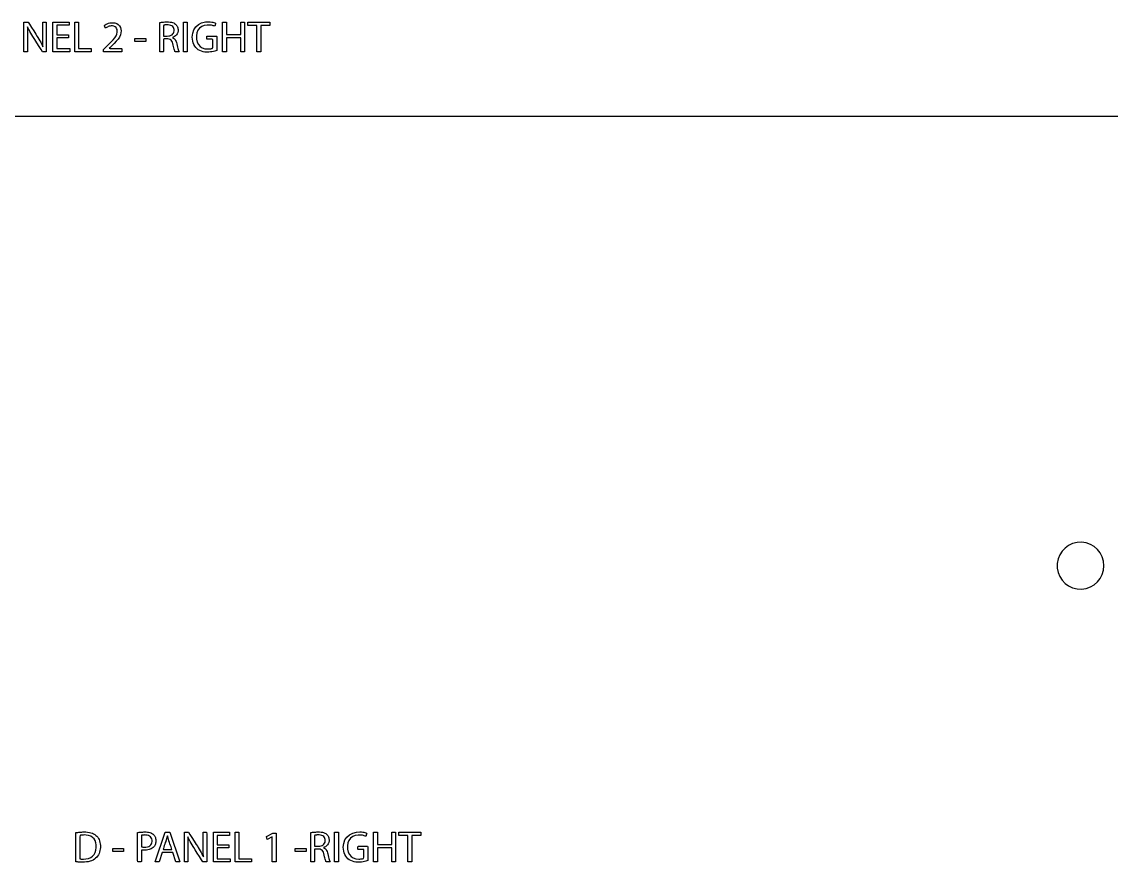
# Model space of a CAD drawing. Header units: metres. Extents: x 1590 to 2032, y 1171 to 1416.
# Drawn here: x 1673.6 to 1743.3, y 1227.6 to 1281.3 of the extents above; entities that cross this region are included whole.
import ezdxf

# ---------------------------------------------------------------- set-up
doc = ezdxf.new("R2010")
doc.units = ezdxf.units.M

msp = doc.modelspace()

# ---------------------------------------------------------------- linework, layer by layer
at = {"layer": 'COMPONENT1'}
for p, q in [((1632.23, 1275.3), (1788.894, 1275.3)), ((1740.344, 1247.691), (1740.152, 1247.489)), ((1740.571, 1247.854), (1740.344, 1247.691)), ((1740.827, 1247.973), (1740.571, 1247.854)), ((1741.107, 1248.043), (1740.827, 1247.973)), ((1741.403, 1248.057), (1741.107, 1248.043)), ((1741.692, 1248.015), (1741.403, 1248.057)), ((1741.961, 1247.92), (1741.692, 1248.015)), ((1742.203, 1247.778), (1741.961, 1247.92)), ((1742.413, 1247.595), (1742.203, 1247.778)), ((1739.892, 1246.992), (1739.836, 1246.708)), ((1739.999, 1247.255), (1739.892, 1246.992)), ((1740.152, 1247.489), (1739.999, 1247.255)), ((1742.587, 1247.376), (1742.413, 1247.595)), ((1742.717, 1247.127), (1742.587, 1247.376)), ((1742.8, 1246.853), (1742.717, 1247.127)), ((1739.836, 1246.708), (1739.836, 1246.41)), ((1739.836, 1246.41), (1739.892, 1246.126)), ((1742.717, 1245.992), (1742.8, 1246.266)), ((1742.828, 1246.559), (1742.8, 1246.853)), ((1742.8, 1246.266), (1742.828, 1246.559)), ((1739.892, 1246.126), (1739.999, 1245.864)), ((1739.999, 1245.864), (1740.152, 1245.629)), ((1740.152, 1245.629), (1740.344, 1245.427)), ((1742.203, 1245.34), (1742.413, 1245.523)), ((1742.413, 1245.523), (1742.587, 1245.742)), ((1742.587, 1245.742), (1742.717, 1245.992)), ((1740.344, 1245.427), (1740.571, 1245.264)), ((1740.571, 1245.264), (1740.827, 1245.145)), ((1740.827, 1245.145), (1741.107, 1245.075)), ((1741.107, 1245.075), (1741.403, 1245.061)), ((1741.403, 1245.061), (1741.692, 1245.104)), ((1741.692, 1245.104), (1741.961, 1245.199)), ((1741.961, 1245.199), (1742.203, 1245.34))]:
    msp.add_line(p, q, dxfattribs=at)
at = {"layer": 'COMPONENT13'}
for p, q in [((1677.061, 1229.492), (1677.118, 1229.501)), ((1677.061, 1229.414), (1677.061, 1229.492)), ((1677.118, 1229.501), (1677.177, 1229.509)), ((1677.177, 1229.509), (1677.238, 1229.516)), ((1677.238, 1229.516), (1677.301, 1229.522)), ((1677.301, 1229.522), (1677.366, 1229.527)), ((1677.366, 1229.527), (1677.433, 1229.531)), ((1677.433, 1229.531), (1677.502, 1229.533)), ((1677.502, 1229.533), (1677.573, 1229.534)), ((1677.573, 1229.534), (1677.691, 1229.532)), ((1677.691, 1229.532), (1677.809, 1229.521)), ((1677.809, 1229.521), (1677.918, 1229.504)), ((1677.918, 1229.504), (1678.018, 1229.479)), ((1681.004, 1229.498), (1681.05, 1229.505)), ((1681.004, 1229.419), (1681.004, 1229.498)), ((1681.05, 1229.505), (1681.098, 1229.512)), ((1681.098, 1229.512), (1681.151, 1229.518)), ((1681.151, 1229.518), (1681.207, 1229.523)), ((1681.207, 1229.523), (1681.266, 1229.528)), ((1681.266, 1229.528), (1681.329, 1229.531)), ((1681.329, 1229.531), (1681.396, 1229.533)), ((1681.396, 1229.533), (1681.467, 1229.534)), ((1681.467, 1229.534), (1681.553, 1229.532)), ((1681.553, 1229.532), (1681.634, 1229.525)), ((1681.634, 1229.525), (1681.71, 1229.513)), ((1681.71, 1229.513), (1681.779, 1229.497)), ((1681.779, 1229.497), (1681.843, 1229.475)), ((1682.125, 1227.619), (1682.773, 1229.52)), ((1682.773, 1229.52), (1683.067, 1229.52)), ((1683.067, 1229.52), (1683.715, 1227.619)), ((1683.996, 1229.511), (1684.047, 1229.52)), ((1683.996, 1229.323), (1683.996, 1229.511)), ((1684.047, 1229.52), (1684.107, 1229.52)), ((1684.107, 1229.52), (1684.171, 1229.52)), ((1684.171, 1229.52), (1684.227, 1229.52)), ((1684.227, 1229.52), (1684.261, 1229.52)), ((1684.261, 1229.52), (1684.354, 1229.381)), ((1685.192, 1229.489), (1685.193, 1229.52)), ((1685.192, 1229.368), (1685.192, 1229.489)), ((1685.193, 1229.52), (1685.26, 1229.52)), ((1685.26, 1229.52), (1685.314, 1229.52)), ((1685.314, 1229.52), (1685.367, 1229.52)), ((1685.367, 1229.52), (1685.407, 1229.52)), ((1685.407, 1229.52), (1685.423, 1229.39)), ((1685.85, 1227.619), (1685.85, 1229.52)), ((1685.85, 1229.52), (1686.879, 1229.52)), ((1686.879, 1229.52), (1686.879, 1229.314)), ((1687.238, 1229.52), (1687.486, 1229.52)), ((1687.238, 1227.619), (1687.238, 1229.52)), ((1687.486, 1229.52), (1687.486, 1227.825)), ((1692.084, 1229.495), (1692.139, 1229.504)), ((1692.084, 1229.395), (1692.084, 1229.495)), ((1692.139, 1229.504), (1692.2, 1229.512)), ((1692.2, 1229.512), (1692.265, 1229.519)), ((1692.265, 1229.519), (1692.333, 1229.525)), ((1692.333, 1229.525), (1692.403, 1229.53)), ((1692.403, 1229.53), (1692.474, 1229.533)), ((1692.474, 1229.533), (1692.545, 1229.534)), ((1692.545, 1229.534), (1692.645, 1229.532)), ((1692.645, 1229.532), (1692.742, 1229.524)), ((1692.742, 1229.524), (1692.829, 1229.51)), ((1692.829, 1229.51), (1692.906, 1229.49)), ((1692.906, 1229.49), (1692.975, 1229.463)), ((1693.599, 1227.619), (1693.599, 1229.52)), ((1693.599, 1229.52), (1693.848, 1229.52)), ((1693.848, 1229.52), (1693.848, 1227.619)), ((1694.764, 1229.466), (1695.01, 1229.528)), ((1695.01, 1229.528), (1695.226, 1229.54)), ((1695.226, 1229.54), (1695.32, 1229.535)), ((1695.32, 1229.535), (1695.406, 1229.525)), ((1695.406, 1229.525), (1695.484, 1229.511)), ((1695.484, 1229.511), (1695.552, 1229.495)), ((1695.552, 1229.495), (1695.61, 1229.477)), ((1696.097, 1227.619), (1696.097, 1229.52)), ((1696.097, 1229.52), (1696.345, 1229.52)), ((1696.345, 1229.52), (1696.345, 1228.725)), ((1697.265, 1228.725), (1697.265, 1229.52)), ((1697.265, 1229.52), (1697.513, 1229.52)), ((1697.513, 1229.52), (1697.513, 1227.619)), ((1697.723, 1229.311), (1697.723, 1229.52)), ((1697.723, 1229.52), (1699.13, 1229.52)), ((1699.13, 1229.52), (1699.13, 1229.311)), ((1677.061, 1229.209), (1677.061, 1229.414)), ((1677.061, 1228.918), (1677.061, 1229.209)), ((1677.061, 1228.583), (1677.061, 1228.918)), ((1677.327, 1229.318), (1677.307, 1229.227)), ((1677.307, 1229.227), (1677.307, 1229.048)), ((1677.307, 1229.048), (1677.307, 1228.806)), ((1677.307, 1228.806), (1677.307, 1228.535)), ((1677.354, 1229.323), (1677.327, 1229.318)), ((1677.384, 1229.327), (1677.354, 1229.323)), ((1677.417, 1229.331), (1677.384, 1229.327)), ((1677.453, 1229.334), (1677.417, 1229.331)), ((1677.491, 1229.337), (1677.453, 1229.334)), ((1677.532, 1229.339), (1677.491, 1229.337)), ((1677.576, 1229.34), (1677.532, 1229.339)), ((1677.704, 1229.335), (1677.576, 1229.34)), ((1677.868, 1229.308), (1677.704, 1229.335)), ((1678.009, 1229.258), (1677.868, 1229.308)), ((1678.126, 1229.185), (1678.009, 1229.258)), ((1678.018, 1229.479), (1678.109, 1229.448)), ((1678.109, 1229.448), (1678.193, 1229.409)), ((1678.219, 1229.092), (1678.126, 1229.185)), ((1678.193, 1229.409), (1678.268, 1229.364)), ((1678.29, 1228.98), (1678.219, 1229.092)), ((1678.268, 1229.364), (1678.336, 1229.313)), ((1678.337, 1228.849), (1678.29, 1228.98)), ((1678.336, 1229.313), (1678.397, 1229.255)), ((1678.361, 1228.702), (1678.337, 1228.849)), ((1678.397, 1229.255), (1678.452, 1229.191)), ((1678.452, 1229.191), (1678.5, 1229.12)), ((1678.5, 1229.12), (1678.541, 1229.042)), ((1678.541, 1229.042), (1678.574, 1228.958)), ((1678.574, 1228.958), (1678.598, 1228.867)), ((1678.598, 1228.867), (1678.615, 1228.769)), ((1681.004, 1229.211), (1681.004, 1229.419)), ((1681.004, 1228.917), (1681.004, 1229.211)), ((1681.004, 1228.578), (1681.004, 1228.917)), ((1681.263, 1229.323), (1681.249, 1229.277)), ((1681.249, 1229.277), (1681.249, 1229.189)), ((1681.249, 1229.189), (1681.249, 1229.07)), ((1681.249, 1229.07), (1681.249, 1228.937)), ((1681.249, 1228.937), (1681.249, 1228.805)), ((1681.249, 1228.805), (1681.249, 1228.691)), ((1681.306, 1229.33), (1681.263, 1229.323)), ((1681.332, 1229.333), (1681.306, 1229.33)), ((1681.361, 1229.336), (1681.332, 1229.333)), ((1681.393, 1229.338), (1681.361, 1229.336)), ((1681.428, 1229.339), (1681.393, 1229.338)), ((1681.465, 1229.34), (1681.428, 1229.339)), ((1681.538, 1229.338), (1681.465, 1229.34)), ((1681.627, 1229.326), (1681.538, 1229.338)), ((1681.706, 1229.303), (1681.627, 1229.326)), ((1681.775, 1229.269), (1681.706, 1229.303)), ((1681.833, 1229.223), (1681.775, 1229.269)), ((1681.878, 1229.166), (1681.833, 1229.223)), ((1681.843, 1229.475), (1681.901, 1229.449)), ((1681.909, 1229.098), (1681.878, 1229.166)), ((1681.884, 1228.768), (1681.914, 1228.843)), ((1681.901, 1229.449), (1681.953, 1229.419)), ((1681.926, 1229.018), (1681.909, 1229.098)), ((1681.914, 1228.843), (1681.928, 1228.928)), ((1681.928, 1228.928), (1681.926, 1229.018)), ((1681.953, 1229.419), (1681.999, 1229.385)), ((1681.999, 1229.385), (1682.036, 1229.349)), ((1682.036, 1229.349), (1682.069, 1229.31)), ((1682.069, 1229.31), (1682.098, 1229.267)), ((1682.098, 1229.267), (1682.123, 1229.221)), ((1682.123, 1229.221), (1682.144, 1229.17)), ((1682.144, 1229.17), (1682.159, 1229.117)), ((1682.158, 1228.821), (1682.144, 1228.768)), ((1682.168, 1228.877), (1682.158, 1228.821)), ((1682.159, 1229.117), (1682.169, 1229.06)), ((1682.174, 1228.937), (1682.168, 1228.877)), ((1682.169, 1229.06), (1682.174, 1228.999)), ((1682.174, 1228.999), (1682.174, 1228.937)), ((1682.776, 1228.85), (1682.745, 1228.759)), ((1682.8, 1228.92), (1682.776, 1228.85)), ((1682.812, 1228.956), (1682.8, 1228.92)), ((1682.822, 1228.987), (1682.812, 1228.956)), ((1682.836, 1229.03), (1682.822, 1228.987)), ((1682.848, 1229.073), (1682.836, 1229.03)), ((1682.86, 1229.115), (1682.848, 1229.073)), ((1682.872, 1229.158), (1682.86, 1229.115)), ((1682.882, 1229.2), (1682.872, 1229.158)), ((1682.893, 1229.242), (1682.882, 1229.2)), ((1682.918, 1229.29), (1682.893, 1229.242)), ((1682.928, 1229.249), (1682.918, 1229.29)), ((1682.939, 1229.208), (1682.928, 1229.249)), ((1682.95, 1229.166), (1682.939, 1229.208)), ((1682.961, 1229.124), (1682.95, 1229.166)), ((1682.974, 1229.082), (1682.961, 1229.124)), ((1682.987, 1229.038), (1682.974, 1229.082)), ((1683.001, 1228.994), (1682.987, 1229.038)), ((1683.013, 1228.955), (1683.001, 1228.994)), ((1683.023, 1228.926), (1683.013, 1228.955)), ((1683.046, 1228.861), (1683.023, 1228.926)), ((1683.076, 1228.773), (1683.046, 1228.861)), ((1683.996, 1228.958), (1683.996, 1229.323)), ((1683.996, 1228.513), (1683.996, 1228.958)), ((1684.218, 1229.218), (1684.215, 1229.13)), ((1684.215, 1229.13), (1684.219, 1229.015)), ((1684.266, 1229.119), (1684.218, 1229.218)), ((1684.219, 1229.015), (1684.223, 1228.897)), ((1684.223, 1228.897), (1684.225, 1228.775)), ((1684.317, 1229.018), (1684.266, 1229.119)), ((1684.373, 1228.916), (1684.317, 1229.018)), ((1684.354, 1229.381), (1684.48, 1229.182)), ((1684.431, 1228.814), (1684.373, 1228.916)), ((1684.492, 1228.711), (1684.431, 1228.814)), ((1684.48, 1229.182), (1684.624, 1228.953)), ((1684.624, 1228.953), (1684.757, 1228.742)), ((1685.192, 1229.194), (1685.192, 1229.368)), ((1685.192, 1229.005), (1685.192, 1229.194)), ((1685.192, 1228.84), (1685.192, 1229.005)), ((1685.192, 1228.739), (1685.192, 1228.84)), ((1685.423, 1229.39), (1685.423, 1229.061)), ((1685.423, 1229.061), (1685.423, 1228.627)), ((1686.879, 1229.314), (1686.098, 1229.314)), ((1686.098, 1229.314), (1686.098, 1228.714)), ((1689.25, 1229.238), (1689.651, 1229.453)), ((1689.298, 1229.049), (1689.25, 1229.238)), ((1689.623, 1229.221), (1689.298, 1229.049)), ((1689.623, 1227.619), (1689.623, 1229.221)), ((1689.651, 1229.453), (1689.863, 1229.453)), ((1689.863, 1229.453), (1689.863, 1227.619)), ((1692.084, 1229.136), (1692.084, 1229.395)), ((1692.084, 1228.78), (1692.084, 1229.136)), ((1692.343, 1229.326), (1692.329, 1229.282)), ((1692.329, 1229.282), (1692.329, 1229.2)), ((1692.329, 1229.2), (1692.329, 1229.088)), ((1692.329, 1229.088), (1692.329, 1228.963)), ((1692.329, 1228.963), (1692.329, 1228.84)), ((1692.329, 1228.84), (1692.329, 1228.733)), ((1692.386, 1229.333), (1692.343, 1229.326)), ((1692.413, 1229.336), (1692.386, 1229.333)), ((1692.444, 1229.339), (1692.413, 1229.336)), ((1692.477, 1229.34), (1692.444, 1229.339)), ((1692.514, 1229.342), (1692.477, 1229.34)), ((1692.555, 1229.342), (1692.514, 1229.342)), ((1692.627, 1229.341), (1692.555, 1229.342)), ((1692.714, 1229.33), (1692.627, 1229.341)), ((1692.791, 1229.309), (1692.714, 1229.33)), ((1692.858, 1229.278), (1692.791, 1229.309)), ((1692.914, 1229.236), (1692.858, 1229.278)), ((1692.959, 1229.183), (1692.914, 1229.236)), ((1692.928, 1228.763), (1692.968, 1228.82)), ((1692.99, 1229.118), (1692.959, 1229.183)), ((1692.968, 1228.82), (1692.995, 1228.885)), ((1692.975, 1229.463), (1693.037, 1229.43)), ((1693.006, 1229.042), (1692.99, 1229.118)), ((1692.995, 1228.885), (1693.008, 1228.959)), ((1693.008, 1228.959), (1693.006, 1229.042)), ((1693.037, 1229.43), (1693.091, 1229.391)), ((1693.091, 1229.391), (1693.132, 1229.352)), ((1693.132, 1229.352), (1693.165, 1229.311)), ((1693.165, 1229.311), (1693.194, 1229.265)), ((1693.194, 1229.265), (1693.218, 1229.214)), ((1693.233, 1228.864), (1693.199, 1228.78)), ((1693.218, 1229.214), (1693.236, 1229.16)), ((1693.251, 1228.957), (1693.233, 1228.864)), ((1693.236, 1229.16), (1693.248, 1229.103)), ((1693.248, 1229.103), (1693.254, 1229.042)), ((1693.254, 1229.042), (1693.251, 1228.957)), ((1694.164, 1228.558), (1694.19, 1228.802)), ((1694.19, 1228.802), (1694.266, 1229.02)), ((1694.266, 1229.02), (1694.389, 1229.207)), ((1694.389, 1229.207), (1694.556, 1229.358)), ((1694.458, 1228.832), (1694.426, 1228.64)), ((1694.528, 1228.997), (1694.458, 1228.832)), ((1694.632, 1229.131), (1694.528, 1228.997)), ((1694.556, 1229.358), (1694.764, 1229.466)), ((1694.767, 1229.233), (1694.632, 1229.131)), ((1694.931, 1229.3), (1694.767, 1229.233)), ((1695.12, 1229.332), (1694.931, 1229.3)), ((1695.243, 1229.333), (1695.12, 1229.332)), ((1695.32, 1229.328), (1695.243, 1229.333)), ((1695.389, 1229.319), (1695.32, 1229.328)), ((1695.452, 1229.307), (1695.389, 1229.319)), ((1695.509, 1229.291), (1695.452, 1229.307)), ((1695.561, 1229.273), (1695.509, 1229.291)), ((1695.612, 1229.264), (1695.561, 1229.273)), ((1695.61, 1229.477), (1695.657, 1229.459)), ((1695.622, 1229.296), (1695.612, 1229.264)), ((1695.634, 1229.337), (1695.622, 1229.296)), ((1695.648, 1229.382), (1695.634, 1229.337)), ((1695.66, 1229.421), (1695.648, 1229.382)), ((1695.657, 1229.459), (1695.66, 1229.421)), ((1698.301, 1229.311), (1697.723, 1229.311)), ((1698.301, 1227.619), (1698.301, 1229.311)), ((1699.13, 1229.311), (1698.549, 1229.311)), ((1698.549, 1229.311), (1698.549, 1227.619)), ((1677.061, 1228.245), (1677.061, 1228.583)), ((1677.061, 1227.945), (1677.061, 1228.245)), ((1677.307, 1228.535), (1677.307, 1228.267)), ((1677.307, 1228.267), (1677.307, 1228.036)), ((1678.222, 1228.086), (1678.293, 1228.214)), ((1678.293, 1228.214), (1678.34, 1228.363)), ((1678.34, 1228.363), (1678.363, 1228.533)), ((1678.363, 1228.533), (1678.361, 1228.702)), ((1678.535, 1228.15), (1678.493, 1228.064)), ((1678.569, 1228.241), (1678.535, 1228.15)), ((1678.595, 1228.338), (1678.569, 1228.241)), ((1678.613, 1228.442), (1678.595, 1228.338)), ((1678.623, 1228.55), (1678.613, 1228.442)), ((1678.615, 1228.769), (1678.623, 1228.663)), ((1678.623, 1228.663), (1678.623, 1228.55)), ((1679.41, 1228.29), (1679.41, 1228.471)), ((1679.41, 1228.471), (1680.106, 1228.471)), ((1680.106, 1228.29), (1679.41, 1228.29)), ((1680.106, 1228.471), (1680.106, 1228.29)), ((1681.004, 1228.236), (1681.004, 1228.578)), ((1681.004, 1227.935), (1681.004, 1228.236)), ((1681.249, 1228.691), (1681.249, 1228.611)), ((1681.249, 1228.611), (1681.249, 1228.581)), ((1681.249, 1228.581), (1681.291, 1228.572)), ((1681.286, 1228.373), (1681.249, 1228.377)), ((1681.249, 1228.377), (1681.249, 1228.326)), ((1681.249, 1228.326), (1681.249, 1228.228)), ((1681.249, 1228.228), (1681.249, 1228.101)), ((1681.249, 1228.101), (1681.249, 1227.961)), ((1681.332, 1228.368), (1681.286, 1228.373)), ((1681.291, 1228.572), (1681.338, 1228.566)), ((1681.382, 1228.365), (1681.332, 1228.368)), ((1681.338, 1228.566), (1681.39, 1228.562)), ((1681.408, 1228.364), (1681.382, 1228.365)), ((1681.39, 1228.562), (1681.418, 1228.562)), ((1681.435, 1228.364), (1681.408, 1228.364)), ((1681.418, 1228.562), (1681.447, 1228.561)), ((1681.496, 1228.365), (1681.435, 1228.364)), ((1681.447, 1228.561), (1681.536, 1228.565)), ((1681.581, 1228.372), (1681.496, 1228.365)), ((1681.536, 1228.565), (1681.63, 1228.582)), ((1681.663, 1228.385), (1681.581, 1228.372)), ((1681.63, 1228.582), (1681.713, 1228.611)), ((1681.74, 1228.404), (1681.663, 1228.385)), ((1681.713, 1228.611), (1681.783, 1228.652)), ((1681.814, 1228.43), (1681.74, 1228.404)), ((1681.783, 1228.652), (1681.841, 1228.705)), ((1681.881, 1228.462), (1681.814, 1228.43)), ((1681.841, 1228.705), (1681.884, 1228.768)), ((1681.944, 1228.5), (1681.881, 1228.462)), ((1682, 1228.545), (1681.944, 1228.5)), ((1682.043, 1228.589), (1682, 1228.545)), ((1682.075, 1228.629), (1682.043, 1228.589)), ((1682.102, 1228.672), (1682.075, 1228.629)), ((1682.125, 1228.718), (1682.102, 1228.672)), ((1682.144, 1228.768), (1682.125, 1228.718)), ((1682.576, 1228.217), (1682.378, 1227.619)), ((1683.25, 1228.217), (1682.576, 1228.217)), ((1682.651, 1228.48), (1682.632, 1228.425)), ((1682.632, 1228.425), (1682.659, 1228.409)), ((1682.678, 1228.562), (1682.651, 1228.48)), ((1682.659, 1228.409), (1682.727, 1228.409)), ((1682.711, 1228.659), (1682.678, 1228.562)), ((1682.745, 1228.759), (1682.711, 1228.659)), ((1682.727, 1228.409), (1682.819, 1228.409)), ((1682.819, 1228.409), (1682.923, 1228.409)), ((1682.923, 1228.409), (1683.026, 1228.409)), ((1683.026, 1228.409), (1683.115, 1228.409)), ((1683.11, 1228.674), (1683.076, 1228.773)), ((1683.144, 1228.576), (1683.11, 1228.674)), ((1683.115, 1228.409), (1683.202, 1228.409)), ((1683.174, 1228.491), (1683.144, 1228.576)), ((1683.202, 1228.409), (1683.174, 1228.491)), ((1683.453, 1227.619), (1683.25, 1228.217)), ((1683.996, 1228.079), (1683.996, 1228.513)), ((1684.225, 1228.775), (1684.226, 1228.645)), ((1684.226, 1228.645), (1684.227, 1228.506)), ((1684.227, 1228.506), (1684.227, 1228.417)), ((1684.227, 1228.417), (1684.227, 1228.314)), ((1684.227, 1228.314), (1684.227, 1228.146)), ((1684.227, 1228.146), (1684.227, 1227.953)), ((1684.555, 1228.609), (1684.492, 1228.711)), ((1684.595, 1228.545), (1684.555, 1228.609)), ((1684.687, 1228.399), (1684.595, 1228.545)), ((1684.819, 1228.188), (1684.687, 1228.399)), ((1684.757, 1228.742), (1684.849, 1228.597)), ((1684.962, 1227.959), (1684.819, 1228.188)), ((1684.849, 1228.597), (1684.889, 1228.532)), ((1684.889, 1228.532), (1684.953, 1228.427)), ((1684.953, 1228.427), (1685.012, 1228.326)), ((1685.012, 1228.326), (1685.068, 1228.227)), ((1685.068, 1228.227), (1685.12, 1228.13)), ((1685.12, 1228.13), (1685.167, 1228.035)), ((1685.192, 1228.655), (1685.192, 1228.739)), ((1685.193, 1228.522), (1685.192, 1228.655)), ((1685.195, 1228.395), (1685.193, 1228.522)), ((1685.199, 1228.273), (1685.195, 1228.395)), ((1685.205, 1228.153), (1685.199, 1228.273)), ((1685.212, 1228.034), (1685.205, 1228.153)), ((1685.423, 1228.627), (1685.423, 1228.181)), ((1685.423, 1228.181), (1685.423, 1227.817)), ((1686.098, 1228.714), (1686.834, 1228.714)), ((1686.834, 1228.51), (1686.098, 1228.51)), ((1686.098, 1228.51), (1686.098, 1227.825)), ((1686.834, 1228.714), (1686.834, 1228.51)), ((1691.088, 1228.29), (1691.088, 1228.471)), ((1691.088, 1228.471), (1691.784, 1228.471)), ((1691.784, 1228.29), (1691.088, 1228.29)), ((1691.784, 1228.471), (1691.784, 1228.29)), ((1692.084, 1228.389), (1692.084, 1228.78)), ((1692.084, 1228.024), (1692.084, 1228.389)), ((1692.329, 1228.733), (1692.329, 1228.657)), ((1692.329, 1228.657), (1692.329, 1228.629)), ((1692.329, 1228.629), (1692.367, 1228.629)), ((1692.358, 1228.443), (1692.329, 1228.434)), ((1692.329, 1228.434), (1692.329, 1228.357)), ((1692.329, 1228.357), (1692.329, 1228.222)), ((1692.329, 1228.222), (1692.329, 1228.056)), ((1692.398, 1228.443), (1692.358, 1228.443)), ((1692.367, 1228.629), (1692.405, 1228.629)), ((1692.445, 1228.443), (1692.398, 1228.443)), ((1692.405, 1228.629), (1692.45, 1228.629)), ((1692.492, 1228.443), (1692.445, 1228.443)), ((1692.45, 1228.629), (1692.495, 1228.629)), ((1692.556, 1228.443), (1692.492, 1228.443)), ((1692.495, 1228.629), (1692.536, 1228.629)), ((1692.536, 1228.629), (1692.566, 1228.629)), ((1692.599, 1228.44), (1692.556, 1228.443)), ((1692.566, 1228.629), (1692.654, 1228.633)), ((1692.681, 1228.426), (1692.599, 1228.44)), ((1692.654, 1228.633), (1692.738, 1228.649)), ((1692.75, 1228.4), (1692.681, 1228.426)), ((1692.738, 1228.649), (1692.813, 1228.676)), ((1692.807, 1228.36), (1692.75, 1228.4)), ((1692.855, 1228.305), (1692.807, 1228.36)), ((1692.813, 1228.676), (1692.876, 1228.715)), ((1692.894, 1228.235), (1692.855, 1228.305)), ((1692.876, 1228.715), (1692.928, 1228.763)), ((1692.926, 1228.147), (1692.894, 1228.235)), ((1692.946, 1228.551), (1692.899, 1228.533)), ((1692.899, 1228.533), (1692.971, 1228.489)), ((1692.95, 1228.045), (1692.926, 1228.147)), ((1693.022, 1228.592), (1692.946, 1228.551)), ((1692.971, 1228.489), (1693.02, 1228.451)), ((1693.02, 1228.451), (1693.063, 1228.403)), ((1693.091, 1228.644), (1693.022, 1228.592)), ((1693.063, 1228.403), (1693.1, 1228.347)), ((1693.151, 1228.706), (1693.091, 1228.644)), ((1693.1, 1228.347), (1693.131, 1228.282)), ((1693.131, 1228.282), (1693.157, 1228.209)), ((1693.199, 1228.78), (1693.151, 1228.706)), ((1693.157, 1228.209), (1693.179, 1228.125)), ((1693.179, 1228.125), (1693.204, 1228.02)), ((1694.171, 1228.428), (1694.164, 1228.558)), ((1694.19, 1228.305), (1694.171, 1228.428)), ((1694.222, 1228.189), (1694.19, 1228.305)), ((1694.265, 1228.083), (1694.222, 1228.189)), ((1694.426, 1228.64), (1694.432, 1228.431)), ((1694.432, 1228.431), (1694.475, 1228.246)), ((1694.475, 1228.246), (1694.553, 1228.091)), ((1694.553, 1228.091), (1694.663, 1227.967)), ((1695.1, 1228.587), (1695.105, 1228.618)), ((1695.1, 1228.548), (1695.1, 1228.587)), ((1695.1, 1228.504), (1695.1, 1228.548)), ((1695.1, 1228.463), (1695.1, 1228.504)), ((1695.1, 1228.432), (1695.1, 1228.463)), ((1695.124, 1228.42), (1695.1, 1228.432)), ((1695.105, 1228.618), (1695.165, 1228.618)), ((1695.183, 1228.42), (1695.124, 1228.42)), ((1695.165, 1228.618), (1695.277, 1228.618)), ((1695.263, 1228.42), (1695.183, 1228.42)), ((1695.349, 1228.42), (1695.263, 1228.42)), ((1695.277, 1228.618), (1695.413, 1228.618)), ((1695.424, 1228.42), (1695.349, 1228.42)), ((1695.413, 1228.618), (1695.55, 1228.618)), ((1695.484, 1228.416), (1695.424, 1228.42)), ((1695.484, 1228.361), (1695.484, 1228.416)), ((1695.484, 1228.26), (1695.484, 1228.361)), ((1695.484, 1228.137), (1695.484, 1228.26)), ((1695.484, 1228.013), (1695.484, 1228.137)), ((1695.55, 1228.618), (1695.661, 1228.618)), ((1695.661, 1228.618), (1695.722, 1228.618)), ((1695.722, 1228.618), (1695.727, 1228.592)), ((1695.727, 1228.592), (1695.727, 1228.475)), ((1695.727, 1228.475), (1695.727, 1228.296)), ((1695.727, 1228.296), (1695.727, 1228.092)), ((1695.727, 1228.092), (1695.727, 1227.901)), ((1696.345, 1228.725), (1697.265, 1228.725)), ((1697.265, 1228.51), (1696.345, 1228.51)), ((1696.345, 1228.51), (1696.345, 1227.619)), ((1697.265, 1227.619), (1697.265, 1228.51)), ((1677.061, 1227.725), (1677.061, 1227.945)), ((1677.061, 1227.626), (1677.061, 1227.725)), ((1677.101, 1227.621), (1677.061, 1227.626)), ((1677.15, 1227.616), (1677.101, 1227.621)), ((1677.2, 1227.612), (1677.15, 1227.616)), ((1677.253, 1227.609), (1677.2, 1227.612)), ((1677.308, 1227.606), (1677.253, 1227.609)), ((1677.307, 1228.036), (1677.307, 1227.873)), ((1677.307, 1227.873), (1677.307, 1227.811)), ((1677.307, 1227.811), (1677.357, 1227.806)), ((1677.365, 1227.604), (1677.308, 1227.606)), ((1677.357, 1227.806), (1677.385, 1227.804)), ((1677.425, 1227.603), (1677.365, 1227.604)), ((1677.385, 1227.804), (1677.415, 1227.802)), ((1677.415, 1227.802), (1677.447, 1227.801)), ((1677.489, 1227.602), (1677.425, 1227.603)), ((1677.447, 1227.801), (1677.48, 1227.8)), ((1677.48, 1227.8), (1677.513, 1227.8)), ((1677.603, 1227.604), (1677.489, 1227.602)), ((1677.513, 1227.8), (1677.548, 1227.8)), ((1677.548, 1227.8), (1677.702, 1227.808)), ((1677.73, 1227.615), (1677.603, 1227.604)), ((1677.702, 1227.808), (1677.867, 1227.841)), ((1677.85, 1227.634), (1677.73, 1227.615)), ((1677.962, 1227.661), (1677.85, 1227.634)), ((1677.867, 1227.841), (1678.008, 1227.899)), ((1678.065, 1227.696), (1677.962, 1227.661)), ((1678.008, 1227.899), (1678.127, 1227.981)), ((1678.16, 1227.739), (1678.065, 1227.696)), ((1678.127, 1227.981), (1678.222, 1228.086)), ((1678.245, 1227.79), (1678.16, 1227.739)), ((1678.321, 1227.848), (1678.245, 1227.79)), ((1678.386, 1227.914), (1678.321, 1227.848)), ((1678.443, 1227.986), (1678.386, 1227.914)), ((1678.493, 1228.064), (1678.443, 1227.986)), ((1681.004, 1227.715), (1681.004, 1227.935)), ((1681.012, 1227.619), (1681.004, 1227.715)), ((1681.038, 1227.619), (1681.012, 1227.619)), ((1681.075, 1227.619), (1681.038, 1227.619)), ((1681.119, 1227.619), (1681.075, 1227.619)), ((1681.164, 1227.619), (1681.119, 1227.619)), ((1681.204, 1227.619), (1681.164, 1227.619)), ((1681.249, 1227.639), (1681.204, 1227.619)), ((1681.249, 1227.961), (1681.249, 1227.826)), ((1681.249, 1227.826), (1681.249, 1227.713)), ((1681.249, 1227.713), (1681.249, 1227.639)), ((1682.378, 1227.619), (1682.125, 1227.619)), ((1683.715, 1227.619), (1683.453, 1227.619)), ((1683.996, 1227.75), (1683.996, 1228.079)), ((1683.996, 1227.619), (1683.996, 1227.75)), ((1684.051, 1227.619), (1683.996, 1227.619)), ((1684.104, 1227.619), (1684.051, 1227.619)), ((1684.159, 1227.619), (1684.104, 1227.619)), ((1684.226, 1227.619), (1684.159, 1227.619)), ((1684.227, 1227.651), (1684.226, 1227.619)), ((1684.227, 1227.953), (1684.227, 1227.774)), ((1684.227, 1227.774), (1684.227, 1227.651)), ((1685.087, 1227.759), (1684.962, 1227.959)), ((1685.179, 1227.619), (1685.087, 1227.759)), ((1685.167, 1228.035), (1685.211, 1227.941)), ((1685.211, 1227.619), (1685.179, 1227.619)), ((1685.211, 1227.941), (1685.212, 1228.034)), ((1685.262, 1227.619), (1685.211, 1227.619)), ((1685.321, 1227.619), (1685.262, 1227.619)), ((1685.375, 1227.619), (1685.321, 1227.619)), ((1685.423, 1227.628), (1685.375, 1227.619)), ((1685.423, 1227.817), (1685.423, 1227.628)), ((1686.922, 1227.619), (1685.85, 1227.619)), ((1686.098, 1227.825), (1686.922, 1227.825)), ((1686.922, 1227.825), (1686.922, 1227.619)), ((1688.299, 1227.619), (1687.238, 1227.619)), ((1687.486, 1227.825), (1688.299, 1227.825)), ((1688.299, 1227.825), (1688.299, 1227.619)), ((1689.863, 1227.619), (1689.623, 1227.619)), ((1692.084, 1227.748), (1692.084, 1228.024)), ((1692.094, 1227.619), (1692.084, 1227.748)), ((1692.125, 1227.619), (1692.094, 1227.619)), ((1692.17, 1227.619), (1692.125, 1227.619)), ((1692.221, 1227.619), (1692.17, 1227.619)), ((1692.27, 1227.619), (1692.221, 1227.619)), ((1692.308, 1227.619), (1692.27, 1227.619)), ((1692.329, 1227.642), (1692.308, 1227.619)), ((1692.329, 1228.056), (1692.329, 1227.886)), ((1692.329, 1227.886), (1692.329, 1227.739)), ((1692.329, 1227.739), (1692.329, 1227.642)), ((1692.971, 1227.953), (1692.95, 1228.045)), ((1692.99, 1227.87), (1692.971, 1227.953)), ((1693.009, 1227.797), (1692.99, 1227.87)), ((1693.026, 1227.735), (1693.009, 1227.797)), ((1693.042, 1227.684), (1693.026, 1227.735)), ((1693.057, 1227.644), (1693.042, 1227.684)), ((1693.086, 1227.619), (1693.057, 1227.644)), ((1693.123, 1227.619), (1693.086, 1227.619)), ((1693.172, 1227.619), (1693.123, 1227.619)), ((1693.225, 1227.619), (1693.172, 1227.619)), ((1693.204, 1228.02), (1693.227, 1227.925)), ((1693.274, 1227.619), (1693.225, 1227.619)), ((1693.227, 1227.925), (1693.249, 1227.841)), ((1693.249, 1227.841), (1693.269, 1227.768)), ((1693.269, 1227.768), (1693.287, 1227.706)), ((1693.322, 1227.619), (1693.274, 1227.619)), ((1693.287, 1227.706), (1693.305, 1227.656)), ((1693.305, 1227.656), (1693.322, 1227.619)), ((1693.848, 1227.619), (1693.599, 1227.619)), ((1694.319, 1227.986), (1694.265, 1228.083)), ((1694.382, 1227.901), (1694.319, 1227.986)), ((1694.457, 1227.825), (1694.382, 1227.901)), ((1694.547, 1227.756), (1694.457, 1227.825)), ((1694.643, 1227.701), (1694.547, 1227.756)), ((1694.746, 1227.658), (1694.643, 1227.701)), ((1694.663, 1227.967), (1694.802, 1227.877)), ((1694.856, 1227.628), (1694.746, 1227.658)), ((1694.802, 1227.877), (1694.967, 1227.821)), ((1694.973, 1227.608), (1694.856, 1227.628)), ((1694.967, 1227.821), (1695.157, 1227.802)), ((1695.097, 1227.6), (1694.973, 1227.608)), ((1695.216, 1227.601), (1695.097, 1227.6)), ((1695.157, 1227.802), (1695.226, 1227.804)), ((1695.324, 1227.61), (1695.216, 1227.601)), ((1695.226, 1227.804), (1695.288, 1227.808)), ((1695.288, 1227.808), (1695.343, 1227.815)), ((1695.426, 1227.624), (1695.324, 1227.61)), ((1695.343, 1227.815), (1695.391, 1227.823)), ((1695.391, 1227.823), (1695.432, 1227.833)), ((1695.518, 1227.642), (1695.426, 1227.624)), ((1695.432, 1227.833), (1695.465, 1227.845)), ((1695.465, 1227.845), (1695.484, 1227.912)), ((1695.484, 1227.912), (1695.484, 1228.013)), ((1695.6, 1227.663), (1695.518, 1227.642)), ((1695.67, 1227.684), (1695.6, 1227.663)), ((1695.727, 1227.704), (1695.67, 1227.684)), ((1695.727, 1227.901), (1695.727, 1227.759)), ((1695.727, 1227.759), (1695.727, 1227.704)), ((1696.345, 1227.619), (1696.097, 1227.619)), ((1697.513, 1227.619), (1697.265, 1227.619)), ((1698.549, 1227.619), (1698.301, 1227.619))]:
    msp.add_line(p, q, dxfattribs=at)
at = {"layer": 'COMPONENT21'}
for p, q in [((1673.735, 1281.314), (1673.787, 1281.323)), ((1673.735, 1281.125), (1673.735, 1281.314)), ((1673.735, 1280.761), (1673.735, 1281.125)), ((1673.787, 1281.323), (1673.846, 1281.323)), ((1673.846, 1281.323), (1673.91, 1281.323)), ((1673.91, 1281.323), (1673.966, 1281.323)), ((1673.966, 1281.323), (1674.001, 1281.323)), ((1674.001, 1281.323), (1674.094, 1281.184)), ((1674.094, 1281.184), (1674.219, 1280.985)), ((1674.931, 1281.292), (1674.932, 1281.323)), ((1674.931, 1281.171), (1674.931, 1281.292)), ((1674.931, 1280.997), (1674.931, 1281.171)), ((1674.932, 1281.323), (1674.999, 1281.323)), ((1674.999, 1281.323), (1675.054, 1281.323)), ((1675.054, 1281.323), (1675.106, 1281.323)), ((1675.106, 1281.323), (1675.146, 1281.323)), ((1675.146, 1281.323), (1675.162, 1281.193)), ((1675.162, 1281.193), (1675.162, 1280.864)), ((1675.589, 1279.422), (1675.589, 1281.323)), ((1675.589, 1281.323), (1676.619, 1281.323)), ((1676.619, 1281.117), (1675.837, 1281.117)), ((1675.837, 1281.117), (1675.837, 1280.517)), ((1676.619, 1281.323), (1676.619, 1281.117)), ((1676.978, 1281.323), (1677.226, 1281.323)), ((1676.978, 1279.422), (1676.978, 1281.323)), ((1677.226, 1281.323), (1677.226, 1279.628)), ((1678.879, 1281.107), (1678.935, 1281.148)), ((1678.885, 1281.071), (1678.879, 1281.107)), ((1678.899, 1281.039), (1678.885, 1281.071)), ((1678.935, 1281.148), (1678.998, 1281.187)), ((1678.998, 1281.187), (1679.067, 1281.22)), ((1679.067, 1281.22), (1679.14, 1281.248)), ((1679.14, 1281.248), (1679.219, 1281.269)), ((1679.243, 1281.071), (1679.181, 1281.055)), ((1679.219, 1281.269), (1679.301, 1281.282)), ((1679.31, 1281.08), (1679.243, 1281.071)), ((1679.301, 1281.282), (1679.388, 1281.286)), ((1679.402, 1281.077), (1679.31, 1281.08)), ((1679.388, 1281.286), (1679.54, 1281.271)), ((1679.494, 1281.057), (1679.402, 1281.077)), ((1679.54, 1281.271), (1679.667, 1281.229)), ((1679.667, 1281.229), (1679.769, 1281.164)), ((1679.769, 1281.164), (1679.847, 1281.081)), ((1679.847, 1281.081), (1679.902, 1280.984)), ((1682.422, 1281.298), (1682.477, 1281.307)), ((1682.422, 1281.198), (1682.422, 1281.298)), ((1682.422, 1280.939), (1682.422, 1281.198)), ((1682.477, 1281.307), (1682.538, 1281.315)), ((1682.538, 1281.315), (1682.603, 1281.322)), ((1682.603, 1281.322), (1682.671, 1281.328)), ((1682.68, 1281.129), (1682.667, 1281.085)), ((1682.667, 1281.085), (1682.667, 1281.003)), ((1682.671, 1281.328), (1682.741, 1281.333)), ((1682.724, 1281.136), (1682.68, 1281.129)), ((1682.751, 1281.139), (1682.724, 1281.136)), ((1682.741, 1281.333), (1682.812, 1281.336)), ((1682.781, 1281.141), (1682.751, 1281.139)), ((1682.815, 1281.143), (1682.781, 1281.141)), ((1682.812, 1281.336), (1682.883, 1281.337)), ((1682.852, 1281.145), (1682.815, 1281.143)), ((1682.893, 1281.145), (1682.852, 1281.145)), ((1682.883, 1281.337), (1682.983, 1281.335)), ((1682.965, 1281.144), (1682.893, 1281.145)), ((1683.051, 1281.133), (1682.965, 1281.144)), ((1682.983, 1281.335), (1683.08, 1281.327)), ((1683.129, 1281.112), (1683.051, 1281.133)), ((1683.08, 1281.327), (1683.166, 1281.313)), ((1683.196, 1281.081), (1683.129, 1281.112)), ((1683.166, 1281.313), (1683.244, 1281.292)), ((1683.252, 1281.039), (1683.196, 1281.081)), ((1683.244, 1281.292), (1683.313, 1281.266)), ((1683.313, 1281.266), (1683.375, 1281.233)), ((1683.375, 1281.233), (1683.429, 1281.194)), ((1683.429, 1281.194), (1683.47, 1281.155)), ((1683.47, 1281.155), (1683.503, 1281.114)), ((1683.503, 1281.114), (1683.532, 1281.068)), ((1683.532, 1281.068), (1683.555, 1281.017)), ((1683.937, 1279.422), (1683.937, 1281.323)), ((1683.937, 1281.323), (1684.185, 1281.323)), ((1684.185, 1281.323), (1684.185, 1279.422)), ((1684.726, 1281.01), (1684.893, 1281.161)), ((1684.893, 1281.161), (1685.101, 1281.269)), ((1685.101, 1281.269), (1685.347, 1281.331)), ((1685.268, 1281.103), (1685.105, 1281.035)), ((1685.457, 1281.135), (1685.268, 1281.103)), ((1685.347, 1281.331), (1685.564, 1281.342)), ((1685.581, 1281.136), (1685.457, 1281.135)), ((1685.564, 1281.342), (1685.657, 1281.338)), ((1685.658, 1281.131), (1685.581, 1281.136)), ((1685.657, 1281.338), (1685.744, 1281.328)), ((1685.727, 1281.122), (1685.658, 1281.131)), ((1685.79, 1281.11), (1685.727, 1281.122)), ((1685.744, 1281.328), (1685.821, 1281.314)), ((1685.847, 1281.094), (1685.79, 1281.11)), ((1685.821, 1281.314), (1685.89, 1281.298)), ((1685.898, 1281.076), (1685.847, 1281.094)), ((1685.89, 1281.298), (1685.948, 1281.28)), ((1685.95, 1281.067), (1685.898, 1281.076)), ((1685.948, 1281.28), (1685.995, 1281.261)), ((1685.959, 1281.098), (1685.95, 1281.067)), ((1685.972, 1281.14), (1685.959, 1281.098)), ((1685.986, 1281.185), (1685.972, 1281.14)), ((1685.998, 1281.224), (1685.986, 1281.185)), ((1685.995, 1281.261), (1685.998, 1281.224)), ((1686.435, 1279.422), (1686.435, 1281.323)), ((1686.435, 1281.323), (1686.683, 1281.323)), ((1686.683, 1281.323), (1686.683, 1280.528)), ((1687.603, 1280.528), (1687.603, 1281.323)), ((1687.603, 1281.323), (1687.851, 1281.323)), ((1687.851, 1281.323), (1687.851, 1279.422)), ((1688.06, 1281.114), (1688.06, 1281.323)), ((1688.06, 1281.323), (1689.468, 1281.323)), ((1688.639, 1281.114), (1688.06, 1281.114)), ((1688.639, 1279.422), (1688.639, 1281.114)), ((1689.468, 1281.114), (1688.887, 1281.114)), ((1688.887, 1281.114), (1688.887, 1279.422)), ((1689.468, 1281.323), (1689.468, 1281.114)), ((1673.735, 1280.316), (1673.735, 1280.761)), ((1673.958, 1281.021), (1673.954, 1280.932)), ((1673.954, 1280.932), (1673.959, 1280.818)), ((1674.005, 1280.922), (1673.958, 1281.021)), ((1673.959, 1280.818), (1673.962, 1280.7)), ((1673.962, 1280.7), (1673.964, 1280.578)), ((1673.964, 1280.578), (1673.966, 1280.448)), ((1673.966, 1280.448), (1673.966, 1280.309)), ((1674.057, 1280.821), (1674.005, 1280.922)), ((1674.112, 1280.719), (1674.057, 1280.821)), ((1674.171, 1280.616), (1674.112, 1280.719)), ((1674.232, 1280.514), (1674.171, 1280.616)), ((1674.219, 1280.985), (1674.363, 1280.756)), ((1674.295, 1280.412), (1674.232, 1280.514)), ((1674.335, 1280.348), (1674.295, 1280.412)), ((1674.363, 1280.756), (1674.496, 1280.545)), ((1674.496, 1280.545), (1674.588, 1280.4)), ((1674.588, 1280.4), (1674.629, 1280.335)), ((1674.931, 1280.808), (1674.931, 1280.997)), ((1674.931, 1280.643), (1674.931, 1280.808)), ((1674.931, 1280.542), (1674.931, 1280.643)), ((1674.931, 1280.458), (1674.931, 1280.542)), ((1674.932, 1280.324), (1674.931, 1280.458)), ((1675.162, 1280.864), (1675.162, 1280.43)), ((1675.162, 1280.43), (1675.162, 1279.984)), ((1675.837, 1280.517), (1676.574, 1280.517)), ((1676.574, 1280.517), (1676.574, 1280.313)), ((1678.916, 1281.002), (1678.899, 1281.039)), ((1678.931, 1280.968), (1678.916, 1281.002)), ((1678.95, 1280.926), (1678.931, 1280.968)), ((1678.977, 1280.947), (1678.95, 1280.926)), ((1679.02, 1280.977), (1678.977, 1280.947)), ((1679.069, 1281.006), (1679.02, 1280.977)), ((1679.122, 1281.033), (1679.069, 1281.006)), ((1679.181, 1281.055), (1679.122, 1281.033)), ((1679.567, 1281.021), (1679.494, 1281.057)), ((1679.548, 1280.324), (1679.625, 1280.444)), ((1679.623, 1280.971), (1679.567, 1281.021)), ((1679.662, 1280.911), (1679.623, 1280.971)), ((1679.625, 1280.444), (1679.675, 1280.559)), ((1679.687, 1280.841), (1679.662, 1280.911)), ((1679.675, 1280.559), (1679.698, 1280.673)), ((1679.699, 1280.767), (1679.687, 1280.841)), ((1679.698, 1280.673), (1679.699, 1280.767)), ((1679.838, 1280.368), (1679.751, 1280.236)), ((1679.901, 1280.5), (1679.838, 1280.368)), ((1679.939, 1280.634), (1679.901, 1280.5)), ((1679.902, 1280.984), (1679.936, 1280.879)), ((1679.936, 1280.879), (1679.949, 1280.769)), ((1679.949, 1280.769), (1679.939, 1280.634)), ((1682.422, 1280.583), (1682.422, 1280.939)), ((1682.422, 1280.192), (1682.422, 1280.583)), ((1682.667, 1281.003), (1682.667, 1280.891)), ((1682.667, 1280.891), (1682.667, 1280.766)), ((1682.667, 1280.766), (1682.667, 1280.642)), ((1682.667, 1280.642), (1682.667, 1280.535)), ((1682.667, 1280.535), (1682.667, 1280.46)), ((1682.667, 1280.46), (1682.667, 1280.432)), ((1682.667, 1280.432), (1682.704, 1280.432)), ((1682.704, 1280.432), (1682.743, 1280.432)), ((1682.743, 1280.432), (1682.788, 1280.432)), ((1682.788, 1280.432), (1682.833, 1280.432)), ((1682.833, 1280.432), (1682.874, 1280.432)), ((1682.874, 1280.432), (1682.904, 1280.432)), ((1682.904, 1280.432), (1682.992, 1280.436)), ((1682.992, 1280.436), (1683.076, 1280.452)), ((1683.076, 1280.452), (1683.15, 1280.479)), ((1683.15, 1280.479), (1683.214, 1280.517)), ((1683.214, 1280.517), (1683.266, 1280.565)), ((1683.296, 1280.986), (1683.252, 1281.039)), ((1683.266, 1280.565), (1683.306, 1280.623)), ((1683.36, 1280.395), (1683.283, 1280.354)), ((1683.327, 1280.921), (1683.296, 1280.986)), ((1683.306, 1280.623), (1683.333, 1280.688)), ((1683.344, 1280.844), (1683.327, 1280.921)), ((1683.333, 1280.688), (1683.346, 1280.762)), ((1683.346, 1280.762), (1683.344, 1280.844)), ((1683.429, 1280.447), (1683.36, 1280.395)), ((1683.488, 1280.509), (1683.429, 1280.447)), ((1683.536, 1280.583), (1683.488, 1280.509)), ((1683.57, 1280.667), (1683.536, 1280.583)), ((1683.555, 1281.017), (1683.573, 1280.963)), ((1683.589, 1280.76), (1683.57, 1280.667)), ((1683.573, 1280.963), (1683.586, 1280.905)), ((1683.586, 1280.905), (1683.592, 1280.845)), ((1683.592, 1280.845), (1683.589, 1280.76)), ((1684.502, 1280.361), (1684.528, 1280.605)), ((1684.508, 1280.231), (1684.502, 1280.361)), ((1684.528, 1280.605), (1684.604, 1280.823)), ((1684.604, 1280.823), (1684.726, 1281.01)), ((1684.796, 1280.635), (1684.763, 1280.443)), ((1684.763, 1280.443), (1684.77, 1280.234)), ((1684.866, 1280.799), (1684.796, 1280.635)), ((1684.97, 1280.934), (1684.866, 1280.799)), ((1685.105, 1281.035), (1684.97, 1280.934)), ((1685.438, 1280.39), (1685.443, 1280.421)), ((1685.438, 1280.351), (1685.438, 1280.39)), ((1685.443, 1280.421), (1685.503, 1280.421)), ((1685.503, 1280.421), (1685.615, 1280.421)), ((1685.615, 1280.421), (1685.751, 1280.421)), ((1685.751, 1280.421), (1685.888, 1280.421)), ((1685.888, 1280.421), (1685.999, 1280.421)), ((1685.999, 1280.421), (1686.06, 1280.421)), ((1686.06, 1280.421), (1686.064, 1280.395)), ((1686.064, 1280.395), (1686.064, 1280.278)), ((1686.683, 1280.528), (1687.603, 1280.528)), ((1673.735, 1279.881), (1673.735, 1280.316)), ((1673.735, 1279.552), (1673.735, 1279.881)), ((1673.966, 1280.309), (1673.966, 1280.22)), ((1673.966, 1280.22), (1673.966, 1280.116)), ((1673.966, 1280.116), (1673.966, 1279.948)), ((1673.966, 1279.948), (1673.966, 1279.755)), ((1673.966, 1279.755), (1673.966, 1279.577)), ((1674.426, 1280.202), (1674.335, 1280.348)), ((1674.558, 1279.991), (1674.426, 1280.202)), ((1674.702, 1279.762), (1674.558, 1279.991)), ((1674.629, 1280.335), (1674.692, 1280.23)), ((1674.692, 1280.23), (1674.752, 1280.129)), ((1674.826, 1279.562), (1674.702, 1279.762)), ((1674.752, 1280.129), (1674.807, 1280.03)), ((1674.807, 1280.03), (1674.859, 1279.933)), ((1674.859, 1279.933), (1674.907, 1279.838)), ((1674.907, 1279.838), (1674.951, 1279.744)), ((1674.934, 1280.198), (1674.932, 1280.324)), ((1674.938, 1280.076), (1674.934, 1280.198)), ((1674.944, 1279.956), (1674.938, 1280.076)), ((1674.952, 1279.837), (1674.944, 1279.956)), ((1674.951, 1279.744), (1674.952, 1279.837)), ((1675.162, 1279.984), (1675.162, 1279.62)), ((1676.574, 1280.313), (1675.837, 1280.313)), ((1675.837, 1280.313), (1675.837, 1279.628)), ((1678.892, 1279.641), (1678.932, 1279.68)), ((1678.932, 1279.68), (1678.971, 1279.718)), ((1678.971, 1279.718), (1679.001, 1279.747)), ((1679.001, 1279.747), (1679.151, 1279.891)), ((1679.151, 1279.891), (1679.312, 1280.052)), ((1679.212, 1279.67), (1679.188, 1279.648)), ((1679.241, 1279.697), (1679.212, 1279.67)), ((1679.271, 1279.725), (1679.241, 1279.697)), ((1679.313, 1279.765), (1679.271, 1279.725)), ((1679.312, 1280.052), (1679.444, 1280.195)), ((1679.363, 1279.813), (1679.313, 1279.765)), ((1679.511, 1279.961), (1679.363, 1279.813)), ((1679.444, 1280.195), (1679.548, 1280.324)), ((1679.641, 1280.101), (1679.511, 1279.961)), ((1679.751, 1280.236), (1679.641, 1280.101)), ((1680.827, 1280.093), (1680.827, 1280.274)), ((1680.827, 1280.274), (1681.524, 1280.274)), ((1681.524, 1280.093), (1680.827, 1280.093)), ((1681.524, 1280.274), (1681.524, 1280.093)), ((1682.422, 1279.827), (1682.422, 1280.192)), ((1682.422, 1279.551), (1682.422, 1279.827)), ((1682.696, 1280.246), (1682.667, 1280.237)), ((1682.667, 1280.237), (1682.667, 1280.16)), ((1682.667, 1280.16), (1682.667, 1280.025)), ((1682.667, 1280.025), (1682.667, 1279.859)), ((1682.667, 1279.859), (1682.667, 1279.688)), ((1682.667, 1279.688), (1682.667, 1279.542)), ((1682.735, 1280.246), (1682.696, 1280.246)), ((1682.783, 1280.246), (1682.735, 1280.246)), ((1682.83, 1280.246), (1682.783, 1280.246)), ((1682.894, 1280.246), (1682.83, 1280.246)), ((1682.937, 1280.243), (1682.894, 1280.246)), ((1683.018, 1280.229), (1682.937, 1280.243)), ((1683.087, 1280.203), (1683.018, 1280.229)), ((1683.145, 1280.163), (1683.087, 1280.203)), ((1683.193, 1280.108), (1683.145, 1280.163)), ((1683.232, 1280.038), (1683.193, 1280.108)), ((1683.263, 1279.95), (1683.232, 1280.038)), ((1683.283, 1280.354), (1683.237, 1280.336)), ((1683.237, 1280.336), (1683.309, 1280.292)), ((1683.288, 1279.848), (1683.263, 1279.95)), ((1683.308, 1279.756), (1683.288, 1279.848)), ((1683.328, 1279.673), (1683.308, 1279.756)), ((1683.309, 1280.292), (1683.358, 1280.253)), ((1683.346, 1279.6), (1683.328, 1279.673)), ((1683.358, 1280.253), (1683.401, 1280.206)), ((1683.401, 1280.206), (1683.438, 1280.15)), ((1683.438, 1280.15), (1683.469, 1280.085)), ((1683.469, 1280.085), (1683.495, 1280.012)), ((1683.495, 1280.012), (1683.517, 1279.928)), ((1683.517, 1279.928), (1683.542, 1279.823)), ((1683.542, 1279.823), (1683.565, 1279.728)), ((1683.565, 1279.728), (1683.586, 1279.644)), ((1684.528, 1280.108), (1684.508, 1280.231)), ((1684.56, 1279.992), (1684.528, 1280.108)), ((1684.603, 1279.885), (1684.56, 1279.992)), ((1684.656, 1279.789), (1684.603, 1279.885)), ((1684.72, 1279.704), (1684.656, 1279.789)), ((1684.795, 1279.627), (1684.72, 1279.704)), ((1684.77, 1280.234), (1684.813, 1280.049)), ((1684.813, 1280.049), (1684.891, 1279.894)), ((1684.891, 1279.894), (1685.001, 1279.77)), ((1685.001, 1279.77), (1685.14, 1279.68)), ((1685.14, 1279.68), (1685.305, 1279.624)), ((1685.438, 1280.307), (1685.438, 1280.351)), ((1685.438, 1280.266), (1685.438, 1280.307)), ((1685.438, 1280.235), (1685.438, 1280.266)), ((1685.461, 1280.223), (1685.438, 1280.235)), ((1685.521, 1280.223), (1685.461, 1280.223)), ((1685.601, 1280.223), (1685.521, 1280.223)), ((1685.687, 1280.223), (1685.601, 1280.223)), ((1685.762, 1280.223), (1685.687, 1280.223)), ((1685.822, 1280.219), (1685.762, 1280.223)), ((1685.803, 1279.648), (1685.822, 1279.715)), ((1685.822, 1280.164), (1685.822, 1280.219)), ((1685.822, 1280.063), (1685.822, 1280.164)), ((1685.822, 1279.94), (1685.822, 1280.063)), ((1685.822, 1279.816), (1685.822, 1279.94)), ((1685.822, 1279.715), (1685.822, 1279.816)), ((1686.064, 1280.278), (1686.064, 1280.099)), ((1686.064, 1280.099), (1686.064, 1279.895)), ((1686.064, 1279.895), (1686.064, 1279.704)), ((1686.064, 1279.704), (1686.064, 1279.562)), ((1687.603, 1280.313), (1686.683, 1280.313)), ((1686.683, 1280.313), (1686.683, 1279.422)), ((1687.603, 1279.422), (1687.603, 1280.313)), ((1673.735, 1279.422), (1673.735, 1279.552)), ((1673.791, 1279.422), (1673.735, 1279.422)), ((1673.844, 1279.422), (1673.791, 1279.422)), ((1673.898, 1279.422), (1673.844, 1279.422)), ((1673.965, 1279.422), (1673.898, 1279.422)), ((1673.966, 1279.454), (1673.965, 1279.422)), ((1673.966, 1279.577), (1673.966, 1279.454)), ((1674.919, 1279.422), (1674.826, 1279.562)), ((1674.95, 1279.422), (1674.919, 1279.422)), ((1675.001, 1279.422), (1674.95, 1279.422)), ((1675.06, 1279.422), (1675.001, 1279.422)), ((1675.115, 1279.422), (1675.06, 1279.422)), ((1675.162, 1279.431), (1675.115, 1279.422)), ((1675.162, 1279.62), (1675.162, 1279.431)), ((1676.661, 1279.422), (1675.589, 1279.422)), ((1675.837, 1279.628), (1676.661, 1279.628)), ((1676.661, 1279.628), (1676.661, 1279.422)), ((1678.038, 1279.422), (1676.978, 1279.422)), ((1677.226, 1279.628), (1678.038, 1279.628)), ((1678.038, 1279.628), (1678.038, 1279.422)), ((1678.823, 1279.574), (1678.856, 1279.606)), ((1678.823, 1279.541), (1678.823, 1279.574)), ((1678.823, 1279.512), (1678.823, 1279.541)), ((1678.823, 1279.48), (1678.823, 1279.512)), ((1678.823, 1279.451), (1678.823, 1279.48)), ((1678.823, 1279.422), (1678.823, 1279.451)), ((1678.886, 1279.422), (1678.823, 1279.422)), ((1678.856, 1279.606), (1678.892, 1279.641)), ((1679.047, 1279.422), (1678.886, 1279.422)), ((1679.269, 1279.422), (1679.047, 1279.422)), ((1679.188, 1279.648), (1679.259, 1279.628)), ((1679.259, 1279.628), (1679.393, 1279.628)), ((1679.514, 1279.422), (1679.269, 1279.422)), ((1679.393, 1279.628), (1679.559, 1279.628)), ((1679.741, 1279.422), (1679.514, 1279.422)), ((1679.559, 1279.628), (1679.729, 1279.628)), ((1679.729, 1279.628), (1679.875, 1279.628)), ((1679.914, 1279.422), (1679.741, 1279.422)), ((1679.875, 1279.628), (1679.971, 1279.628)), ((1679.994, 1279.43), (1679.914, 1279.422)), ((1679.971, 1279.628), (1679.994, 1279.61)), ((1679.994, 1279.61), (1679.994, 1279.578)), ((1679.994, 1279.578), (1679.994, 1279.537)), ((1679.994, 1279.537), (1679.994, 1279.494)), ((1679.994, 1279.494), (1679.994, 1279.457)), ((1679.994, 1279.457), (1679.994, 1279.43)), ((1682.431, 1279.422), (1682.422, 1279.551)), ((1682.463, 1279.422), (1682.431, 1279.422)), ((1682.508, 1279.422), (1682.463, 1279.422)), ((1682.559, 1279.422), (1682.508, 1279.422)), ((1682.608, 1279.422), (1682.559, 1279.422)), ((1682.646, 1279.422), (1682.608, 1279.422)), ((1682.667, 1279.445), (1682.646, 1279.422)), ((1682.667, 1279.542), (1682.667, 1279.445)), ((1683.364, 1279.538), (1683.346, 1279.6)), ((1683.38, 1279.487), (1683.364, 1279.538)), ((1683.394, 1279.447), (1683.38, 1279.487)), ((1683.423, 1279.422), (1683.394, 1279.447)), ((1683.461, 1279.422), (1683.423, 1279.422)), ((1683.51, 1279.422), (1683.461, 1279.422)), ((1683.563, 1279.422), (1683.51, 1279.422)), ((1683.611, 1279.422), (1683.563, 1279.422)), ((1683.586, 1279.644), (1683.606, 1279.571)), ((1683.606, 1279.571), (1683.625, 1279.509)), ((1683.66, 1279.422), (1683.611, 1279.422)), ((1683.625, 1279.509), (1683.643, 1279.459)), ((1683.643, 1279.459), (1683.66, 1279.422)), ((1684.185, 1279.422), (1683.937, 1279.422)), ((1684.885, 1279.559), (1684.795, 1279.627)), ((1684.981, 1279.504), (1684.885, 1279.559)), ((1685.084, 1279.461), (1684.981, 1279.504)), ((1685.194, 1279.43), (1685.084, 1279.461)), ((1685.311, 1279.411), (1685.194, 1279.43)), ((1685.305, 1279.624), (1685.495, 1279.605)), ((1685.435, 1279.403), (1685.311, 1279.411)), ((1685.553, 1279.404), (1685.435, 1279.403)), ((1685.495, 1279.605), (1685.563, 1279.607)), ((1685.662, 1279.413), (1685.553, 1279.404)), ((1685.563, 1279.607), (1685.625, 1279.611)), ((1685.625, 1279.611), (1685.68, 1279.617)), ((1685.763, 1279.427), (1685.662, 1279.413)), ((1685.68, 1279.617), (1685.728, 1279.626)), ((1685.728, 1279.626), (1685.769, 1279.636)), ((1685.856, 1279.445), (1685.763, 1279.427)), ((1685.769, 1279.636), (1685.803, 1279.648)), ((1685.938, 1279.465), (1685.856, 1279.445)), ((1686.008, 1279.487), (1685.938, 1279.465)), ((1686.064, 1279.507), (1686.008, 1279.487)), ((1686.064, 1279.562), (1686.064, 1279.507)), ((1686.683, 1279.422), (1686.435, 1279.422)), ((1687.851, 1279.422), (1687.603, 1279.422)), ((1688.887, 1279.422), (1688.639, 1279.422))]:
    msp.add_line(p, q, dxfattribs=at)

doc.saveas('drawing.dxf')
